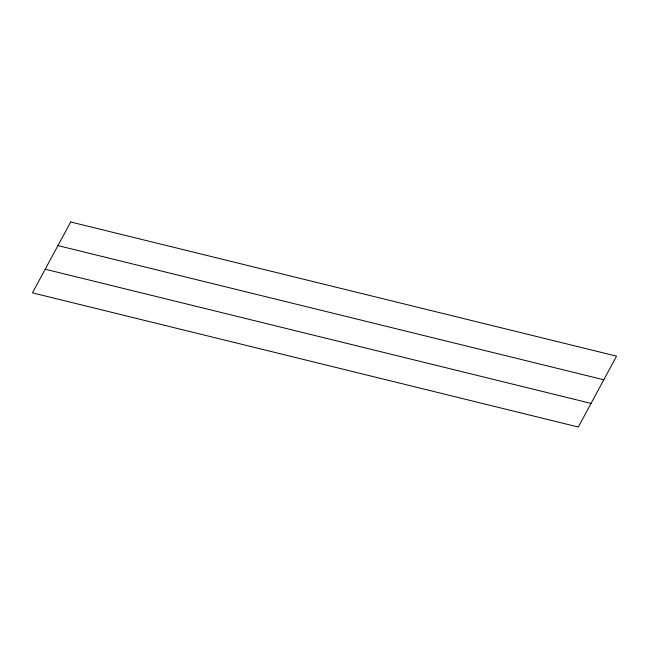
<?xml version="1.0" encoding="UTF-8"?>
<svg xmlns="http://www.w3.org/2000/svg" width="649" height="649" viewBox="0 0 649 649"><rect width="100%" height="100%" fill="white"/><g stroke="black" fill="none" stroke-linecap="round" stroke-linejoin="round"><path stroke-width="0.97" d="M57.948 245.598L603.797 379.779M45.203 269.221L591.052 403.402M70.7 221.974L32.45 292.845L578.3 427.026L616.55 356.155L70.7 221.974"/></g></svg>
